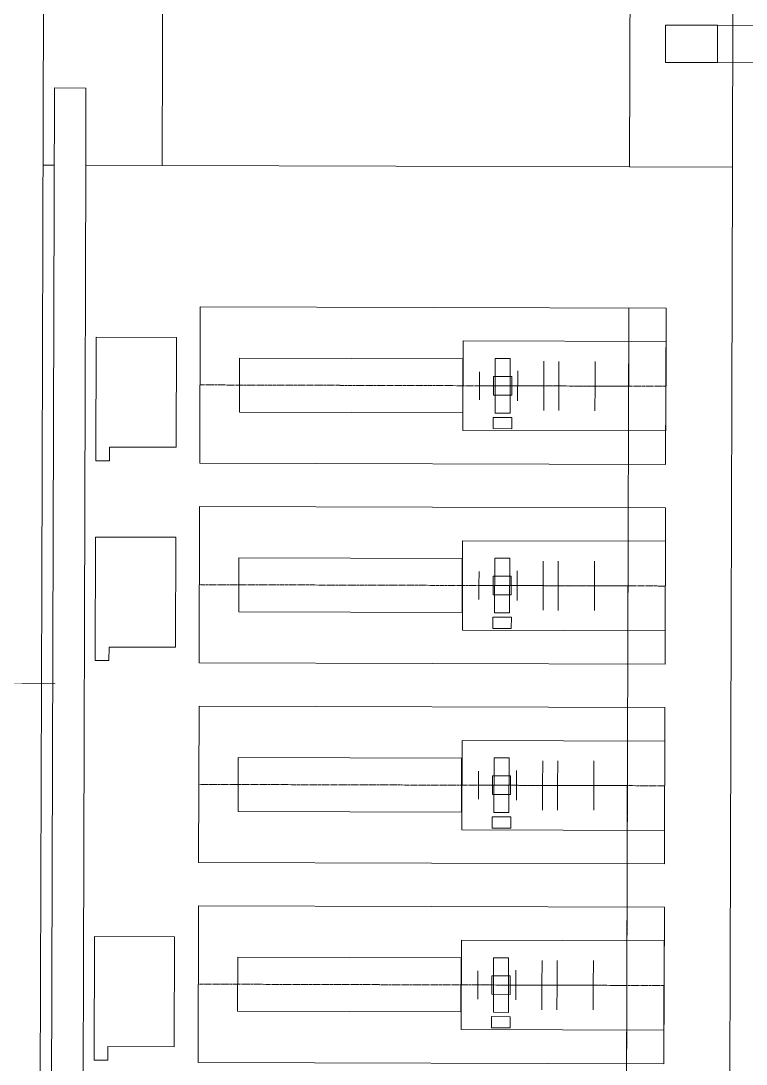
# Model space of a CAD drawing. Header units: feet. Extents: x 2383389 to 2386040, y 1992760 to 1995674.
# Drawn here: x 2384395.4 to 2384590, y 1993162.8 to 1993442.9 of the extents above; entities that cross this region are included whole.
import ezdxf

# ---------------------------------------------------------------- set-up
doc = ezdxf.new("R2010")
doc.units = ezdxf.units.FT
doc.header["$MEASUREMENT"] = 0
doc.linetypes.add('CENTER2', pattern=[1.125, 0.75, -0.125, 0.125, -0.125])
doc.layers.get('0').update_dxf_attribs({"lineweight": 15})
for name, color, linetype in [('0 Center Lines', 60, 'CENTER2'), ('0 Feature Lines', 90, 'Continuous'), ('CJ-TOPO-CONC', 50, 'Continuous'), ('CJ-TOPO-PIPE-RACK', 8, 'Continuous')]:
    doc.layers.add(name, color=color, linetype=linetype)
doc.layers.add('0 Construction Lines', color=8, linetype='Continuous', transparency=0.5)
for name, color, linetype, lineweight, true_color in [('C-BLDG', 7, 'Continuous', 0, 0x2093fe), ('C-PRKG-CONC', 1, 'Continuous', 0, 0xff0000), ('C-STRM-PIPE-PH2', 7, 'Continuous', 0, 0x00cc33)]:
    doc.layers.add(name, color=color, linetype=linetype, lineweight=lineweight, true_color=true_color)
doc.layers.add('C-BLDG-SLAB', color=140, linetype='Continuous', lineweight=0)

msp = doc.modelspace()

# ---------------------------------------------------------------- linework, layer by layer
at = {"lineweight": 5}
for p, q in [((2384513.97461, 1993332.90792, 277.10981), (2384514.04462, 1993356.90782, 277.10981)), ((2384514.04462, 1993356.90782, 277.10981), (2384568.46039, 1993356.7491, 277.10981)), ((2384558.39043, 1993332.77837, 277.10981), (2384558.46043, 1993356.77826, 277.10981)), ((2384568.39038, 1993332.7492, 277.10981), (2384568.46039, 1993356.7491, 277.10981)), ((2384522.64897, 1993352.2157, 277.10981), (2384522.60619, 1993337.54976, 277.10981)), ((2384526.68895, 1993352.20392, 277.10981), (2384522.64897, 1993352.2157, 277.10981)), ((2384526.68895, 1993352.20392, 277.10981), (2384526.64617, 1993337.53798, 277.10981)), ((2384535.68531, 1993351.45872, 277.10981), (2384535.65652, 1993344.84473, 277.10981)), ((2384539.71529, 1993351.44696, 277.10981), (2384539.696, 1993344.83295, 277.10981)), ((2384549.44476, 1993351.41858, 277.10981), (2384549.42547, 1993344.80457, 277.10981)), ((2384518.4386, 1993344.89495, 277.10981), (2384518.44961, 1993348.67093, 277.10981)), ((2384528.66819, 1993348.85413, 277.10981), (2384528.64492, 1993340.87616, 277.10981)), ((2384522.21887, 1993347.38393, 277.10981), (2384522.20429, 1993342.38396, 277.10981)), ((2384527.09385, 1993347.36972, 277.10981), (2384522.21887, 1993347.38393, 277.10981)), ((2384527.09385, 1993347.36972, 277.10981), (2384527.07927, 1993342.36974, 277.10981)), ((2384518.4386, 1993344.89495, 277.10981), (2384518.42758, 1993341.11897, 277.10981)), ((2384528.65655, 1993344.86515, 277.10981), (2384518.4386, 1993344.89495, 277.10981)), ((2384535.65652, 1993344.84473, 277.10981), (2384528.65655, 1993344.86515, 277.10981)), ((2384535.64672, 1993338.23068, 277.10981), (2384535.65652, 1993344.84473, 277.10981)), ((2384549.42547, 1993344.80457, 277.10981), (2384535.66652, 1993344.8447, 277.10981)), ((2384539.67671, 1993338.21893, 277.10981), (2384539.696, 1993344.83295, 277.10981)), ((2384549.40617, 1993338.19055, 277.10981), (2384549.42547, 1993344.80457, 277.10981)), ((2384558.42543, 1993344.77831, 277.10981), (2384549.42547, 1993344.80457, 277.10981)), ((2384527.07927, 1993342.36974, 277.10981), (2384522.20429, 1993342.38396, 277.10981)), ((2384526.64617, 1993337.53798, 277.10981), (2384522.60619, 1993337.54976, 277.10981)), ((2384522.11304, 1993333.38418, 277.10981), (2384522.12179, 1993336.38417, 277.10981)), ((2384522.12179, 1993336.38417, 277.10981), (2384527.12177, 1993336.36959, 277.10981)), ((2384527.12177, 1993336.36959, 277.10981), (2384527.11302, 1993333.3696, 277.10981)), ((2384568.39038, 1993332.7492, 277.10981), (2384513.97461, 1993332.90792, 277.10981)), ((2384527.11302, 1993333.3696, 277.10981), (2384522.11304, 1993333.38418, 277.10981)), ((2384513.8182, 1993279.28315, 277.07981), (2384513.8882, 1993303.28305, 277.07981)), ((2384513.8882, 1993303.28305, 277.07981), (2384568.30397, 1993303.12432, 277.07981)), ((2384558.23401, 1993279.15359, 277.07981), (2384558.30401, 1993303.15349, 277.07981)), ((2384568.23397, 1993279.12443, 277.07981), (2384568.30397, 1993303.12432, 277.07981)), ((2384522.49255, 1993298.59093, 277.07981), (2384522.44977, 1993283.92499, 277.07981)), ((2384526.53254, 1993298.57914, 277.07981), (2384522.49255, 1993298.59093, 277.07981)), ((2384526.53254, 1993298.57914, 277.07981), (2384526.48976, 1993283.91321, 277.07981)), ((2384528.51177, 1993295.22936, 277.07981), (2384528.4885, 1993287.25139, 277.07981)), ((2384535.52889, 1993297.83395, 277.07981), (2384535.50011, 1993291.21996, 277.07981)), ((2384539.55887, 1993297.82219, 277.07981), (2384539.53958, 1993291.20817, 277.07981)), ((2384549.28834, 1993297.79381, 277.07981), (2384549.26905, 1993291.17979, 277.07981)), ((2384518.28218, 1993291.27018, 277.07981), (2384518.2932, 1993295.04616, 277.07981)), ((2384522.06246, 1993293.75916, 277.07981), (2384522.04787, 1993288.75918, 277.07981)), ((2384526.93744, 1993293.74494, 277.07981), (2384522.06246, 1993293.75916, 277.07981)), ((2384526.93744, 1993293.74494, 277.07981), (2384526.92285, 1993288.74496, 277.07981)), ((2384518.28218, 1993291.27018, 277.07981), (2384518.27117, 1993287.49419, 277.07981)), ((2384528.50014, 1993291.24037, 277.07981), (2384518.28218, 1993291.27018, 277.07981)), ((2384535.50011, 1993291.21996, 277.07981), (2384528.50014, 1993291.24037, 277.07981)), ((2384535.49031, 1993284.60591, 277.07981), (2384535.50011, 1993291.21996, 277.07981)), ((2384549.26905, 1993291.17979, 277.07981), (2384535.51011, 1993291.21993, 277.07981)), ((2384539.52029, 1993284.59416, 277.07981), (2384539.53958, 1993291.20817, 277.07981)), ((2384549.24976, 1993284.56578, 277.07981), (2384549.26905, 1993291.17979, 277.07981)), ((2384558.26901, 1993291.15354, 277.07981), (2384549.26905, 1993291.17979, 277.07981)), ((2384526.92285, 1993288.74496, 277.07981), (2384522.04787, 1993288.75918, 277.07981)), ((2384521.95662, 1993279.75941, 277.07981), (2384521.96537, 1993282.7594, 277.07981)), ((2384521.96537, 1993282.7594, 277.07981), (2384526.96535, 1993282.74482, 277.07981)), ((2384526.48976, 1993283.91321, 277.07981), (2384522.44977, 1993283.92499, 277.07981)), ((2384526.96535, 1993282.74482, 277.07981), (2384526.9566, 1993279.74483, 277.07981)), ((2384568.23397, 1993279.12443, 277.07981), (2384513.8182, 1993279.28315, 277.07981)), ((2384526.9566, 1993279.74483, 277.07981), (2384521.95662, 1993279.75941, 277.07981)), ((2384513.66178, 1993225.65838, 277.07981), (2384513.73179, 1993249.65827, 277.07981)), ((2384513.73179, 1993249.65827, 277.07981), (2384568.14756, 1993249.49955, 277.07981)), ((2384558.07759, 1993225.52882, 277.07981), (2384558.1476, 1993249.52872, 277.07981)), ((2384568.07755, 1993225.49965, 277.07981), (2384568.14756, 1993249.49955, 277.07981)), ((2384522.33614, 1993244.96616, 277.07981), (2384522.29336, 1993230.30022, 277.07981)), ((2384526.37612, 1993244.95437, 277.07981), (2384522.33614, 1993244.96616, 277.07981)), ((2384526.37612, 1993244.95437, 277.07981), (2384526.33334, 1993230.28844, 277.07981)), ((2384535.37248, 1993244.20917, 277.07981), (2384535.34369, 1993237.59518, 277.07981)), ((2384539.40246, 1993244.19742, 277.07981), (2384539.38317, 1993237.5834, 277.07981)), ((2384549.13193, 1993244.16904, 277.07981), (2384549.11263, 1993237.55502, 277.07981)), ((2384518.12577, 1993237.64541, 277.07981), (2384518.13678, 1993241.42139, 277.07981)), ((2384521.90604, 1993240.13439, 277.07981), (2384521.89146, 1993235.13441, 277.07981)), ((2384526.78102, 1993240.12017, 277.07981), (2384521.90604, 1993240.13439, 277.07981)), ((2384526.78102, 1993240.12017, 277.07981), (2384526.76644, 1993235.12019, 277.07981)), ((2384528.35536, 1993241.60459, 277.07981), (2384528.33209, 1993233.62662, 277.07981)), ((2384518.12577, 1993237.64541, 277.07981), (2384518.11475, 1993233.86942, 277.07981)), ((2384528.34372, 1993237.6156, 277.07981), (2384518.12577, 1993237.64541, 277.07981)), ((2384535.34369, 1993237.59518, 277.07981), (2384528.34372, 1993237.6156, 277.07981)), ((2384535.33389, 1993230.98114, 277.07981), (2384535.34369, 1993237.59518, 277.07981)), ((2384549.11263, 1993237.55502, 277.07981), (2384535.35369, 1993237.59516, 277.07981)), ((2384539.36387, 1993230.96939, 277.07981), (2384539.38317, 1993237.5834, 277.07981)), ((2384549.09334, 1993230.94101, 277.07981), (2384549.11263, 1993237.55502, 277.07981)), ((2384558.1126, 1993237.52877, 277.07981), (2384549.11263, 1993237.55502, 277.07981)), ((2384526.76644, 1993235.12019, 277.07981), (2384521.89146, 1993235.13441, 277.07981)), ((2384521.80021, 1993226.13464, 277.07981), (2384521.80896, 1993229.13463, 277.07981)), ((2384521.80896, 1993229.13463, 277.07981), (2384526.80894, 1993229.12004, 277.07981)), ((2384526.33334, 1993230.28844, 277.07981), (2384522.29336, 1993230.30022, 277.07981)), ((2384526.80894, 1993229.12004, 277.07981), (2384526.80018, 1993226.12006, 277.07981)), ((2384568.07755, 1993225.49965, 277.07981), (2384513.66178, 1993225.65838, 277.07981)), ((2384526.80018, 1993226.12006, 277.07981), (2384521.80021, 1993226.13464, 277.07981)), ((2384513.50537, 1993172.0336, 277.04981), (2384513.57537, 1993196.0335, 277.04981)), ((2384513.57537, 1993196.0335, 277.04981), (2384567.99114, 1993195.87478, 277.04981)), ((2384557.92118, 1993171.90405, 277.04981), (2384557.99118, 1993195.90395, 277.04981)), ((2384567.92113, 1993171.87488, 277.04981), (2384567.99114, 1993195.87478, 277.04981)), ((2384522.17972, 1993191.34139, 277.04981), (2384522.13694, 1993176.67545, 277.04981)), ((2384526.2197, 1993191.3296, 277.04981), (2384522.17972, 1993191.34139, 277.04981)), ((2384526.2197, 1993191.3296, 277.04981), (2384526.17693, 1993176.66366, 277.04981)), ((2384535.21606, 1993190.5844, 277.04981), (2384535.18728, 1993183.97041, 277.04981)), ((2384539.24604, 1993190.57265, 277.04981), (2384539.22675, 1993183.95863, 277.04981)), ((2384548.97551, 1993190.54427, 277.04981), (2384548.95622, 1993183.93025, 277.04981)), ((2384517.96935, 1993184.02064, 277.04981), (2384517.98036, 1993187.79662, 277.04981)), ((2384521.74963, 1993186.50962, 277.04981), (2384521.73504, 1993181.50964, 277.04981)), ((2384526.6246, 1993186.4954, 277.04981), (2384521.74963, 1993186.50962, 277.04981)), ((2384526.6246, 1993186.4954, 277.04981), (2384526.61002, 1993181.49542, 277.04981)), ((2384528.19894, 1993187.97981, 277.04981), (2384528.17567, 1993180.00185, 277.04981)), ((2384517.96935, 1993184.02064, 277.04981), (2384517.95834, 1993180.24465, 277.04981)), ((2384528.18731, 1993183.99083, 277.04981), (2384517.96935, 1993184.02064, 277.04981)), ((2384535.18728, 1993183.97041, 277.04981), (2384528.18731, 1993183.99083, 277.04981)), ((2384535.17747, 1993177.35637, 277.04981), (2384535.18728, 1993183.97041, 277.04981)), ((2384548.95622, 1993183.93025, 277.04981), (2384535.19728, 1993183.97038, 277.04981)), ((2384539.20746, 1993177.34461, 277.04981), (2384539.22675, 1993183.95863, 277.04981)), ((2384548.93693, 1993177.31623, 277.04981), (2384548.95622, 1993183.93025, 277.04981)), ((2384557.95618, 1993183.904, 277.04981), (2384548.95622, 1993183.93025, 277.04981)), ((2384526.61002, 1993181.49542, 277.04981), (2384521.73504, 1993181.50964, 277.04981)), ((2384521.64379, 1993172.50987, 277.04981), (2384521.65254, 1993175.50986, 277.04981)), ((2384521.65254, 1993175.50986, 277.04981), (2384526.65252, 1993175.49527, 277.04981)), ((2384526.17693, 1993176.66366, 277.04981), (2384522.13694, 1993176.67545, 277.04981)), ((2384526.65252, 1993175.49527, 277.04981), (2384526.64377, 1993172.49528, 277.04981)), ((2384567.92113, 1993171.87488, 277.04981), (2384513.50537, 1993172.0336, 277.04981)), ((2384526.64377, 1993172.49528, 277.04981), (2384521.64379, 1993172.50987, 277.04981))]:
    msp.add_line(p, q, dxfattribs=at)
at = {"layer": '0 Center Lines', "color": 2, "lineweight": 5}
for p, q in [((2384558.48668, 1993365.77823), (2384558.36417, 1993323.7784)), ((2384568.42538, 1993344.74915, 277.10981), (2384443.42592, 1993345.11375, 277.10981)), ((2384558.33027, 1993312.15345, -0.03), (2384558.20776, 1993270.15363, -0.03)), ((2384568.26897, 1993291.12437, 277.07981), (2384443.2695, 1993291.48898, 277.07981)), ((2384558.17385, 1993258.52868, -0.03), (2384558.05134, 1993216.52886, -0.03)), ((2384568.11255, 1993237.4996, 277.07981), (2384443.11308, 1993237.86421, 277.07981)), ((2384558.01743, 1993204.90391, -0.06), (2384557.89493, 1993162.90409, -0.06)), ((2384567.95614, 1993183.87483, 277.04981), (2384442.95667, 1993184.23944, 277.04981))]:
    msp.add_line(p, q, dxfattribs=at)
at = {"layer": '0 Construction Lines', "color": 6, "lineweight": 5}
msp.add_line((2384558.48668, 1993365.77823), (2384557.11285, 1992894.78023, -0.12), dxfattribs=at)
at = {"layer": '0 Feature Lines', "lineweight": 5}
for points, elevation in [([(2384513.90447, 1993337.65815), (2384453.98472, 1993337.83292), (2384454.02702, 1993352.33286), (2384513.94676, 1993352.15808)], 277.10981), ([(2384513.74805, 1993284.03337), (2384453.82831, 1993284.20815), (2384453.8706, 1993298.70809), (2384513.79035, 1993298.53331)], 277.07981), ([(2384513.59164, 1993230.4086), (2384453.67189, 1993230.58338), (2384453.71419, 1993245.08332), (2384513.63393, 1993244.90854)], 277.07981), ([(2384513.43522, 1993176.78383), (2384453.51548, 1993176.95861), (2384453.55777, 1993191.45855), (2384513.47752, 1993191.28377)], 277.04981)]:
    msp.add_lwpolyline(points, close=True, dxfattribs=dict(at, elevation=elevation))
at = {"layer": 'C-BLDG', "elevation": 276.64}
msp.add_lwpolyline([(2384433.29163, 1993404.02101), (2384558.70776, 1993403.65519), (2384559.17494, 1993563.82117), (2384433.75881, 1993564.18699), (2384433.29163, 1993404.02101)], close=True, dxfattribs=at)
at = {"layer": 'C-BLDG-SLAB', "flags": 128}
for points in [[(2384415.59135, 1993357.92992), (2384415.49461, 1993324.7634), (2384419.16126, 1993324.7527), (2384419.17196, 1993328.41935), (2384437.00521, 1993328.36734), (2384437.09126, 1993357.86721)], [(2384415.43481, 1993304.26349), (2384415.33807, 1993271.09696), (2384419.00472, 1993271.08626), (2384419.01542, 1993274.75292), (2384436.84868, 1993274.7009), (2384436.93472, 1993304.20077)], [(2384415.12198, 1993197.01394), (2384415.02524, 1993163.84742), (2384418.69189, 1993163.83672), (2384418.70259, 1993167.50337), (2384436.53584, 1993167.45136), (2384436.62189, 1993196.95123)]]:
    msp.add_lwpolyline(points, close=True, dxfattribs=at)
at = {"layer": 'C-PRKG-CONC', "elevation": 275.73481}
for points in [[(2384400.5625, 1993157.82459), (2384400.64021, 1993184.46697), (2384400.87532, 1993265.07017), (2384400.95258, 1993291.55795), (2384401.4083, 1993447.7933)], [(2384586.40688, 1993447.03596), (2384586.27987, 1993403.49385), (2384586.18607, 1993371.3365), (2384586.09913, 1993341.52935), (2384585.92159, 1993280.66402), (2384585.83375, 1993250.54874), (2384585.65556, 1993189.45908), (2384585.56774, 1993159.35142)]]:
    msp.add_lwpolyline(points, dxfattribs=at)
at = {"layer": 'C-PRKG-CONC', "flags": 128}
for points in [[(2384403.00198, 1992944.11392), (2384404.40417, 1993424.83253)], [(2384433.29163, 1993404.02101), (2384412.76034, 1993404.08089), (2384412.8208, 1993424.80798), (2384404.40417, 1993424.83253)], [(2384404.34371, 1993404.10544), (2384401.28089, 1993404.11438)], [(2384412.76034, 1993404.08089), (2384411.41861, 1992944.08937), (2384403.16646, 1992944.11344)], [(2384558.70776, 1993403.65519), (2384586.28011, 1993403.57476)]]:
    msp.add_lwpolyline(points, dxfattribs=at)
at = {"layer": 'C-STRM-PIPE-PH2', "const_width": 0.1524, "flags": 128}
msp.add_lwpolyline([(2384389.12521, 1993265.04871), (2384404.60464, 1993265.00355)], dxfattribs=at)
at = {"layer": 'CJ-TOPO-CONC', "color": 150, "lineweight": 5}
for points, elevation in [([(2384568.36413, 1993323.74924), (2384443.36466, 1993324.11384), (2384443.48717, 1993366.11366), (2384568.48664, 1993365.74906)], 277.10981), ([(2384568.20772, 1993270.12446), (2384443.20825, 1993270.48907), (2384443.33075, 1993312.48889), (2384568.33022, 1993312.12428)], 277.07981), ([(2384568.0513, 1993216.49969), (2384443.05183, 1993216.8643), (2384443.17434, 1993258.86412), (2384568.17381, 1993258.49951)], 277.07981), ([(2384567.89488, 1993162.87492), (2384442.89541, 1993163.23953), (2384443.01792, 1993205.23935), (2384568.01739, 1993204.87474)], 277.04981)]:
    msp.add_lwpolyline(points, close=True, dxfattribs=dict(at, elevation=elevation))
at = {"layer": 'CJ-TOPO-PIPE-RACK', "lineweight": 5}
for p, q in [((2384568.3188, 1993441.70731), (2384568.28963, 1993431.70736)), ((2384582.31874, 1993441.66648), (2384568.3188, 1993441.70731)), ((2384582.28957, 1993431.66652), (2384582.31874, 1993441.66648)), ((2384582.31874, 1993441.66648), (2384626.31855, 1993441.53814)), ((2384558.70776, 1993403.65519), (2384558.78541, 1993430.27507)), ((2384558.78541, 1993430.27507), (2384558.78967, 1993431.73507)), ((2384568.28963, 1993431.70736), (2384582.28957, 1993431.66652)), ((2384582.28957, 1993431.66652), (2384626.28938, 1993431.53818))]:
    msp.add_line(p, q, dxfattribs=at)

doc.saveas('drawing.dxf')
